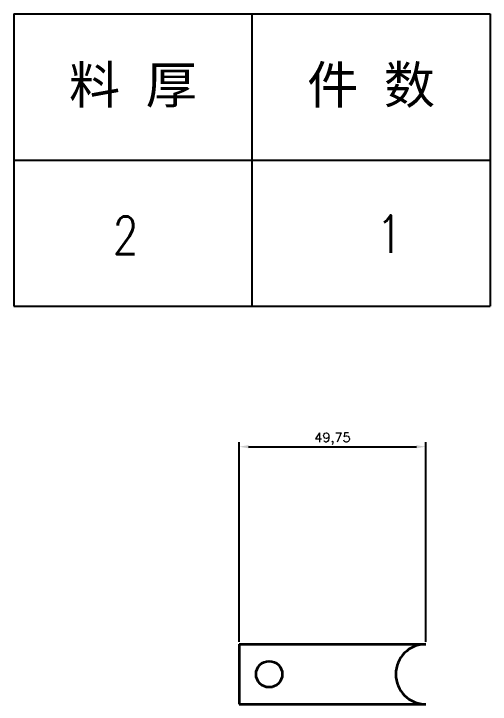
# Model space of a CAD drawing. Header units: millimetres. Extents: x 1333 to 106363, y -60675 to -5704.
# Drawn here: x 14148.2 to 14275.2, y -59948.2 to -59764.1 of the extents above; entities that cross this region are included whole.
import ezdxf
from ezdxf.enums import TextEntityAlignment as Align

# ---------------------------------------------------------------- set-up
doc = ezdxf.new("R2010")
doc.units = ezdxf.units.MM
doc.header["$LTSCALE"] = 0.5
doc.styles.add('DIM', font='romans.shx', dxfattribs={"width": 0.8, "bigfont": 'bigfont.shx'})
doc.styles.get("Standard").update_dxf_attribs({"font": 'simplex.shx'})
doc.dimstyles.get("Standard").update_dxf_attribs({"dimtxt": 0.18, "dimasz": 0.18, "dimexe": 0.18, "dimexo": 0.0625, "dimgap": 0.09, "dimtad": 0, "dimtih": 1, "dimtoh": 1, "dimdec": 4, "dimzin": 0, "dimdsep": 46, "dimtxsty": 'Standard', "dimcen": 0.09, "dimadec": 0, "dimazin": 0, "dimtfac": 1, "dimtdec": 4, "dimtofl": 0, "dimtmove": 0, "dimatfit": 3, "dimfxl": 1, "dimtolj": 1, "dimtzin": 0, "dimarcsym": 0})

# ---------------------------------------------------------------- blocks, each defined once
blk = doc.blocks.new('*D331')
at = {"color": 0, "lineweight": -2, "transparency": 16777216}
for p, q in [((14208.23, -59931.62), (14208.23, -59878.34)), ((14257.98, -59931.62), (14257.98, -59878.34)), ((14210.73, -59879.59), (14255.48, -59879.59))]:
    blk.add_line(p, q, dxfattribs=at)
at = {"color": 0, "transparency": 16777216}
for points in [[(14210.73, -59879.17), (14210.73, -59880.01), (14208.23, -59879.59)], [(14255.48, -59879.17), (14255.48, -59880.01), (14257.98, -59879.59)]]:
    blk.add_solid(points, dxfattribs=at)
at = {"layer": 'Defpoints', "color": 0, "transparency": 16777216}
for p in [(14257.98, -59879.59), (14208.23, -59932.25), (14257.98, -59932.25)]:
    blk.add_point(p, dxfattribs=at)
at = {"color": 0, "transparency": 16777216, "insert": (14233.1, -59877.48), "char_height": 2.5, "attachment_point": 5}
blk.add_mtext('49,75', dxfattribs=at)
blk = doc.blocks.new('*T44')
at = {"color": 0, "linetype": 'ByBlock', "lineweight": -2, "transparency": 16777216}
for p, q in [((0, 0), (127, 0)), ((0, 0), (0, -78)), ((63.5, 0), (63.5, -78)), ((127, 0), (127, -78)), ((0, -39), (127, -39)), ((0, -78), (127, -78))]:
    blk.add_line(p, q, dxfattribs=at)
at = {"color": 0, "transparency": 16777216, "char_height": 10, "width": 60.5, "attachment_point": 5}
for s, insert in [('{\\fSimSun|b0|i0|c134|p2;料 厚}', (31.75, -19.5)), ('{\\fSimSun|b0|i0|c134|p2;件 数}', (95.25, -19.5))]:
    blk.add_mtext(s, dxfattribs=dict(at, insert=insert))
blk = doc.blocks.new('拆图参数')
blk.add_blockref('*T44', (-63.5, 78))
at = {"style": 'DIM', "width": 0.8}
blk.add_attdef('1', text='', height=10, dxfattribs=at).set_placement((36.65, 19.27), align=Align.MIDDLE_CENTER)
blk.add_attdef('6', text='', height=10, dxfattribs=at).set_placement((-37.13, 18.91), align=Align.MIDDLE_LEFT)

msp = doc.modelspace()

# ---------------------------------------------------------------- linework, layer by layer
at = {"color": 171, "lineweight": 35, "ltscale": 0.4}
msp.add_line((14208.225, -59932.246), (14208.225, -59948.246), dxfattribs=at)
at = {"color": 171, "lineweight": 35, "ltscale": 0.225}
msp.add_line((14208.225, -59932.246), (14257.975, -59932.246), dxfattribs=at)
at = {"color": 171, "lineweight": 35, "ltscale": 0.224695}
msp.add_line((14208.225, -59948.246), (14257.963, -59948.246), dxfattribs=at)
at = {"color": 171, "lineweight": 35}
msp.add_circle((14216.225, -59940.246), 3.5, dxfattribs=at)
msp.add_arc((14257.975, -59940.246), 8, 90, 269.91253, dxfattribs=at)

# ---------------------------------------------------------------- block references
msp.add_blockref('拆图参数', (14211.651, -59842.149)).add_auto_attribs({'1': '1', '6': '2'})

# ---------------------------------------------------------------- dimensions: what is measured, and where the dimension line sits
dim = msp.add_linear_dim(base=(14257.975, -59879.589), p1=(14208.225, -59932.246), p2=(14257.975, -59932.246), dimstyle='Standard', override={"dimtxt": 2.5, "dimasz": 2.5, "dimexe": 1.25, "dimexo": 0.625, "dimgap": 0.625, "dimtad": 1, "dimtih": 0, "dimtoh": 0, "dimdec": 2, "dimzin": 8, "dimdsep": 44, "dimcen": 2.5, "dimtdec": 2, "dimtofl": 1, "dimatfit": 0, "dimtolj": 0, "dimtzin": 8, "dimarcsym": 1})
dim.commit()
dim.dimension.update_dxf_attribs({"geometry": '*D331', "text_midpoint": (14233.1, -59877.476)})

doc.saveas('drawing.dxf')
